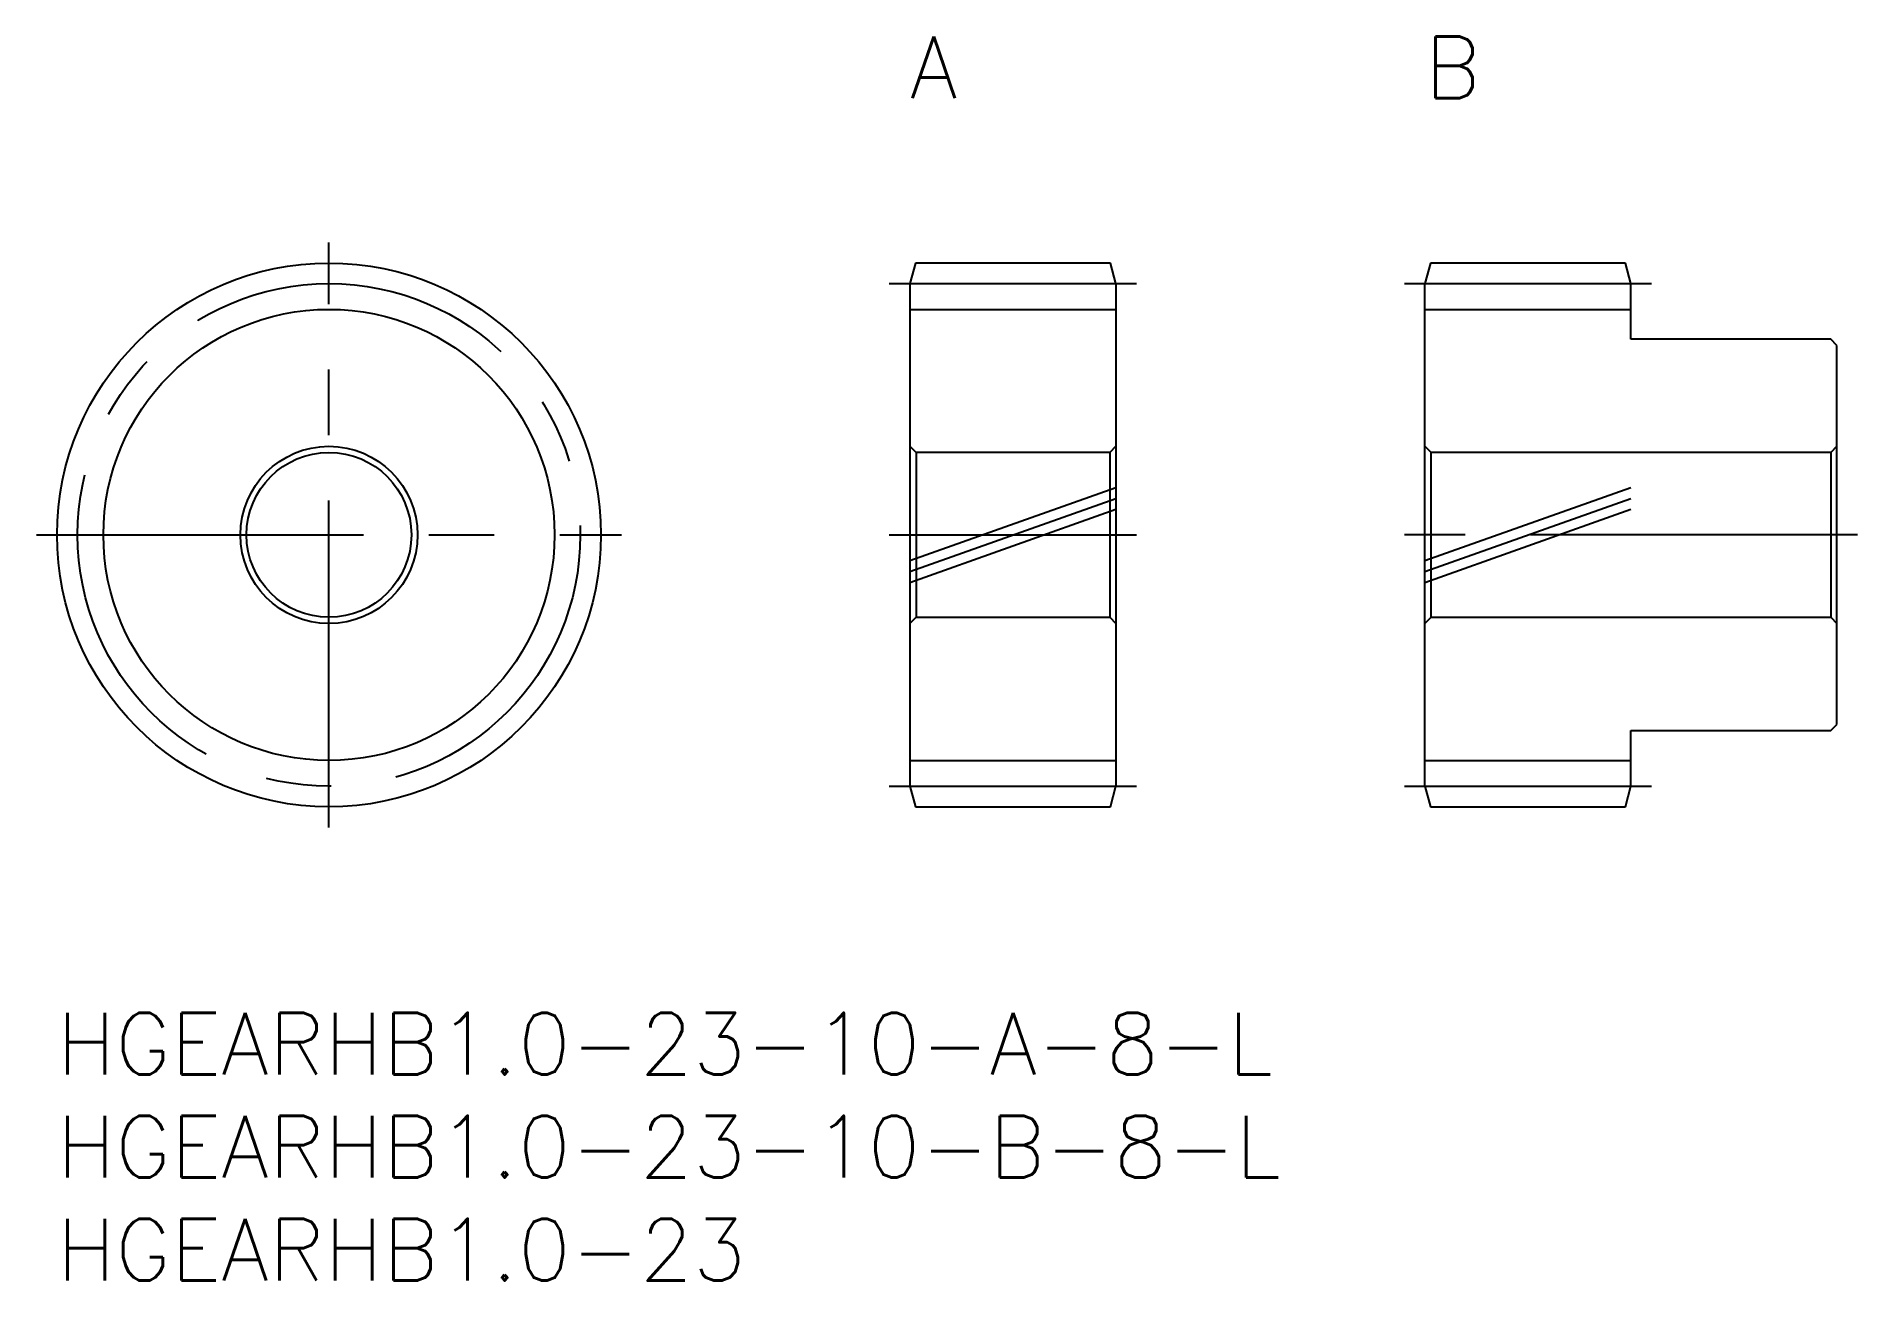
# Model space of a CAD drawing. Extents: x -1 to 87.4, y -13 to 47.4.
import ezdxf

# ---------------------------------------------------------------- set-up
doc = ezdxf.new("R2010")
doc.units = 0
doc.header["$LTSCALE"] = 0.5
doc.linetypes.add('CENTER', pattern=[50.8, 31.75, -6.35, 6.35, -6.35])
doc.linetypes.add('PHANTOM', pattern=[63.5, 31.75, -6.35, 6.35, -6.35, 6.35, -6.35])
for name, color, linetype in [('MSM_CENTER', 1, 'CENTER'), ('MSM_CONTINUOUS', 7, 'CONTINUOUS'), ('MSM_IMAGINARY', 6, 'PHANTOM'), ('MSM_NARROW', 5, 'CONTINUOUS'), ('MSM_PART_NUMBER', 7, 'CONTINUOUS')]:
    doc.layers.add(name, color=color, linetype=linetype)
doc.styles.get("Standard").update_dxf_attribs({"font": 'txt.shx', "height": 1, "bigfont": 'bigfont.shx'})

# ---------------------------------------------------------------- blocks, each defined once
blk = doc.blocks.new('*U21')
at = {"layer": 'MSM_PART_NUMBER'}
blk.add_text('HGEARHB1.0-23-10-A-8-L', height=3, dxfattribs=at).set_placement((0, -3))
blk = doc.blocks.new('*U22')
at = {"layer": 'MSM_PART_NUMBER'}
blk.add_text('HGEARHB1.0-23-10-B-8-L', height=3, dxfattribs=at).set_placement((0, -8))
blk = doc.blocks.new('*U23')
at = {"layer": 'MSM_PART_NUMBER'}
blk.add_text('HGEARHB1.0-23', height=3, dxfattribs=at).set_placement((0, -13))

msp = doc.modelspace()

# ---------------------------------------------------------------- linework, layer by layer
at = {"layer": 'MSM_CENTER'}
for p, q in [((13.2, 9), (13.2, 37.4)), ((40.4, 35.4), (52.4, 35.4)), ((65.4, 35.4), (77.4, 35.4)), ((-1, 23.2), (27.4, 23.2)), ((40.4, 23.2), (52.4, 23.2)), ((87.4, 23.2), (65.4, 23.2)), ((40.4, 11), (52.4, 11)), ((65.4, 11), (77.4, 11))]:
    msp.add_line(p, q, dxfattribs=at)
msp.add_circle((13.2, 23.2), 12.2, dxfattribs=at)
at = {"layer": 'MSM_CONTINUOUS'}
for p, q in [((41.668, 36.4), (41.4, 35.4)), ((51.132, 36.4), (41.668, 36.4)), ((51.4, 35.4), (51.132, 36.4)), ((66.668, 36.4), (66.4, 35.4)), ((76.132, 36.4), (66.668, 36.4)), ((76.4, 35.4), (76.132, 36.4)), ((41.4, 35.4), (41.4, 11)), ((51.4, 35.4), (51.4, 11)), ((66.4, 11), (66.4, 35.4)), ((76.4, 32.7), (76.4, 35.4)), ((41.4, 34.15), (51.4, 34.15)), ((66.4, 34.15), (76.4, 34.15)), ((86.1, 32.7), (76.4, 32.7)), ((86.4, 32.4), (86.1, 32.7)), ((86.4, 14), (86.4, 32.4)), ((41.7, 27.2), (41.4, 27.5)), ((51.4, 27.5), (51.1, 27.2)), ((66.7, 27.2), (66.4, 27.5)), ((86.4, 27.5), (86.1, 27.2)), ((51.1, 27.2), (41.7, 27.2)), ((41.7, 27.2), (41.7, 19.2)), ((51.1, 27.2), (51.1, 19.2)), ((86.1, 27.2), (66.7, 27.2)), ((66.7, 19.2), (66.7, 27.2)), ((86.1, 27.2), (86.1, 19.2)), ((41.4, 18.9), (41.7, 19.2)), ((41.7, 19.2), (51.1, 19.2)), ((51.1, 19.2), (51.4, 18.9)), ((66.4, 18.9), (66.7, 19.2)), ((66.7, 19.2), (86.1, 19.2)), ((86.1, 19.2), (86.4, 18.9)), ((76.4, 13.7), (86.1, 13.7)), ((76.4, 11), (76.4, 13.7)), ((86.1, 13.7), (86.4, 14)), ((41.4, 12.25), (51.4, 12.25)), ((66.4, 12.25), (76.4, 12.25)), ((41.4, 11), (41.668, 10)), ((51.132, 10), (51.4, 11)), ((66.4, 11), (66.668, 10)), ((76.132, 10), (76.4, 11)), ((41.668, 10), (51.132, 10)), ((66.668, 10), (76.132, 10))]:
    msp.add_line(p, q, dxfattribs=at)
for radius in [13.2, 4.3, 4]:
    msp.add_circle((13.2, 23.2), radius, dxfattribs=at)
at = {"layer": 'MSM_IMAGINARY'}
for p, q in [((41.4, 21.957), (51.4, 25.504)), ((41.4, 21.427), (51.4, 24.973)), ((66.4, 21.957), (76.4, 25.504)), ((66.4, 21.427), (76.4, 24.973)), ((41.4, 20.896), (51.4, 24.443)), ((66.4, 20.896), (76.4, 24.443))]:
    msp.add_line(p, q, dxfattribs=at)
at = {"layer": 'MSM_NARROW'}
msp.add_circle((13.2, 23.2), 10.95, dxfattribs=at)

# ---------------------------------------------------------------- block references
at = {"layer": 'MSM_CONTINUOUS'}
for name in ['*U21', '*U22', '*U23']:
    msp.add_blockref(name, (0, 0), dxfattribs=at)

# ---------------------------------------------------------------- texts
at = {"layer": 'MSM_PART_NUMBER'}
for s, p in [('A', (41.4, 44.4)), ('B', (66.4, 44.4))]:
    msp.add_text(s, height=3, dxfattribs=at).set_placement(p)

doc.saveas('drawing.dxf')
